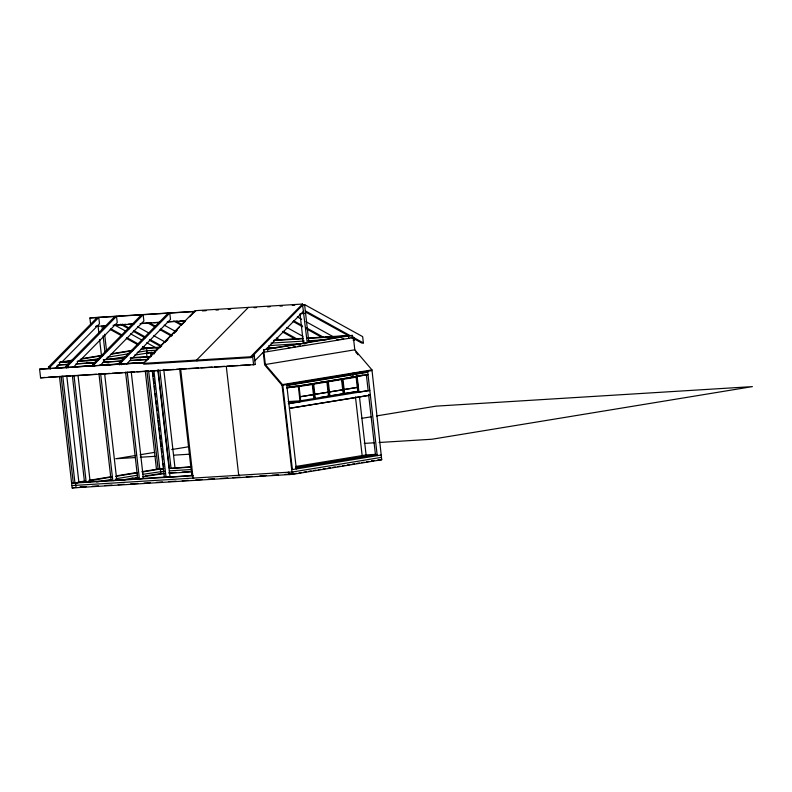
<?xml version="1.0" encoding="UTF-8"?>
<svg xmlns="http://www.w3.org/2000/svg" width="792" height="792" viewBox="0 0 792 792"><rect width="100%" height="100%" fill="white"/><g stroke="black" fill="none" stroke-linecap="round" stroke-linejoin="round"><path stroke-width="1.19" d="M353.42 337.61L354.806 349.817L371.973 369.904L282.497 384.605L282.081 385.328L291.961 472.072L381.447 457.37M59.449 376.299L72.171 487.951L292.941 474.319L381.714 459.736L371.973 369.904M97.119 317.602L48.352 367.201L50.005 367.102L98.782 317.503L99.505 323.789L61.796 362.132L59.548 362.498L59.746 364.221L55.648 368.389M66.34 368.161L66.102 366.072L114.87 316.473M67.766 365.963L116.533 316.364L117.246 322.651L79.546 361.003L77.299 361.37L77.497 363.082L73.399 367.25M92.961 366.518L92.723 364.429L141.491 314.83M92.723 364.429L94.377 364.33L143.154 314.721L143.877 321.007L106.168 359.36L103.92 359.726L104.118 361.439L100.02 365.607M119.592 364.874L119.354 362.786L168.122 313.187M119.354 362.786L120.998 362.687L169.785 313.078L170.498 319.364L132.799 357.717L130.551 358.083L130.739 359.796L126.651 363.964M363.38 342.926L352.648 337.006L350.985 337.105L361.716 343.025L363.38 342.926L362.667 336.64L304.593 304.583L302.91 304.861L251.054 357.588L143.738 364.211L143.303 363.399L195.139 310.682L302.475 304.049L307.227 342.718L266.122 349.064M145.975 361.162L179.348 327.225M181.061 325.482L185.338 321.136M189.615 316.78L194.743 311.563M166.201 341.362L167.924 339.61M173.973 333.452L177.428 329.937M248.391 307.395L196.555 360.113L196.99 360.924M143.303 363.399L250.619 356.776L302.475 304.049M254.856 360.746L263.875 351.579L263.677 349.866L352.45 335.283L352.727 337.649M265.924 349.5L303.623 311.147M287.674 387.328L298.376 386.664L356.826 377.081M90.644 324.522L89.912 318.008L91.595 317.74L195.02 311.355M305.583 313.266L300.99 313.721M59.855 362.281L72.616 360.152M82.229 358.568L101.435 355.42L99.634 339.61M111.523 353.757L133.125 350.212M144.698 348.312L142.728 348.638L160.073 347.569M142.283 347.173L144.421 348.361L148.332 347.886M65.706 361.716L72.904 360.499M80.101 359.32L102.91 355.568M110.603 354.311L132.205 350.757M140.61 349.381L146.609 348.391L147.154 353.123L155.044 352.638M86.496 360.677L99.782 358.499M107.029 357.301L128.769 353.737M137.224 352.351L146.886 350.757L156.717 350.153M254.123 354.46L255.272 364.429L253.588 364.706L40.59 377.853L39.6 369.171L144.708 362.518M58.469 367.696L57.767 367.805L57.45 365.053M110.92 359.073L126.621 356.499M134.521 355.143L149.124 352.806M107.375 365.221L109.791 364.825M40.59 377.853L44.738 377.418M282.467 331.967L295.297 339.045L299.208 338.57M306.95 329.135L321.918 337.402L325.829 336.927M271.032 347.46L267.092 348.104L278.21 347.421M308.623 342.085L344.639 336.174M288.149 347.856L290.565 347.46M292.981 347.064L295.396 346.668M297.812 346.272L300.227 345.876M302.643 345.48L305.059 345.084M336.452 339.926L338.867 339.53M341.283 339.134L343.698 338.738M371.567 370.636L282.081 385.328L264.677 364.963L263.241 352.351L263.944 352.232M353.737 340.372L354.43 340.253L354.123 337.491L263.241 352.351M254.291 355.747L252.599 356.024L253.588 364.706M354.806 349.817L265.33 364.508L263.677 349.866M286.565 385.189L363.865 372.497M286.833 385.546L367.745 372.26L353.994 373.111M288.05 387.357L290.466 386.961M355.677 376.25L358.093 375.853M360.508 375.457L362.924 375.062M286.645 387.823L296.307 386.229M349.44 377.507L351.856 377.111M355.479 376.517L368.013 374.626L287.1 387.912M353.915 377.319L356.836 377.071M320.671 397.465L358.449 391.268L299.99 400.861L288.1 401.593M136.392 455.36L115.681 458.756L135.373 457.538M140.045 454.757L154.668 452.351M171.725 449.549L188.783 446.747M361.776 418.344L371.527 416.74M376.398 415.939L436.095 406.138L752.4 386.615L431.987 439.233L379.061 442.5M79.19 481.972L85.229 480.982M88.843 480.388L111.791 476.616M116.622 475.824L137.155 472.458M141.986 471.666L159.43 468.795M66.736 375.646L78.893 482.368L74.963 483.011L62.776 376.091M145.292 371.151L156.479 469.28L163.736 468.428M85.486 481.338L75.517 482.971L76.052 487.704M90.318 480.546L110.84 477.17M115.672 476.378L137.412 472.814M142.243 472.012L163.31 468.557M191.615 466.706L171.032 468.379L159.915 370.765M96.624 481.922L99.04 481.526M101.455 481.13L111.118 479.536M115.949 478.744L137.679 475.17M142.51 474.378L164.32 471.181M72.171 487.951L74.596 487.545M130.541 478.358L132.977 477.962M135.412 477.556L137.838 477.16M145.134 475.962L162.895 473.25M82.398 486.664L79.982 487.06L86.14 486.684M121.047 480.318L137.957 477.536M142.788 476.744L164.597 473.547M193.792 478.061L193.09 478.17L180.635 368.884M239.412 475.24L238.719 475.358L226.354 366.894M295.733 466.498L366.092 454.945L375.774 454.351M295.743 467.676L377.111 454.489L296.198 467.775M381.18 455.004L292.397 469.587L282.784 385.219M288.08 472.309L288.783 472.19L289.05 474.557L292 474.071M294.198 473.715L296.614 473.319M299.029 472.923L301.445 472.527M303.861 472.131L306.266 471.735M308.682 471.339L311.098 470.933M313.513 470.537L315.929 470.141M318.344 469.745L320.76 469.349M323.176 468.953L325.591 468.557M328.007 468.161L330.422 467.765M332.838 467.369L335.254 466.973M337.669 466.577L340.085 466.181M342.5 465.785L344.916 465.389M347.332 464.983L349.747 464.587M352.163 464.191L354.578 463.795M356.994 463.399L359.41 463.003M361.825 462.607L364.241 462.211M366.656 461.815L369.072 461.419M371.488 461.023L373.903 460.627L371.587 460.766M292.357 386.447L298.307 386.08L356.766 376.487L358.568 392.258M331.007 380.972L333.412 380.576M335.818 380.18L338.224 379.784L335.808 379.932M288.347 403.603L298.435 401.95M358.024 392.179L369.805 390.406L288.892 403.682M290.189 408.127L370.349 395.139L289.436 408.415M202.405 310.9L206.098 310.672M215.949 310.058L218.414 309.91M228.254 309.296L230.72 309.147M254.113 307.702L256.578 307.553M267.656 306.87L270.122 306.712M279.972 306.108L282.437 305.959M292.288 305.346L294.743 305.197M302.128 304.742L304.593 304.583L308.91 342.441M89.912 318.008L195.575 311.484M96.188 326.185L98.594 326.037M106.138 325.571L103.673 325.73L103.95 328.155M115.979 324.967L125.819 324.354M128.274 324.205L133.195 323.898M141.808 323.374L151.648 322.76M154.103 322.611L159.024 322.304M167.637 321.78L177.477 321.166M179.933 321.017L184.853 320.71M95.703 326.393L106.91 325.7M113.058 325.314L133.967 324.027M140.115 323.651L159.796 322.433M167.181 321.978L185.625 320.839M146.668 347.985L160.152 347.153M274.111 340.124L294.921 338.837M298.594 338.61L303.485 338.313M307.157 338.085L321.849 337.174M325.522 336.947L347.559 335.59M273.785 340.54L303.098 338.738M307.989 338.432L348.52 335.927L348.787 338.293M351.658 337.649L354.123 337.491M271.052 343.094L304.286 341.045M307.979 340.817L326.443 339.679M152.213 352.41L154.47 352.272M352.994 340.015L353.687 339.976M151.638 352.767L154.094 352.618M268.854 345.609L300.802 343.639M61.826 361.954L71.825 361.34M79.16 360.885L98.733 359.677M106.069 359.221L124.413 358.083M132.977 357.558L151.321 356.42M60.133 362.241L61.796 362.132M59.113 362.528L71.369 361.766M77.497 361.39L98.337 360.103M103.237 359.796L124.077 358.509M130.205 358.132L149.817 356.915M140.946 359.439L138.481 359.578L140.946 359.42M59.123 364.874L68.181 364.32M76.626 363.805L95.218 362.647M103.514 362.162L121.899 361.023M130.482 360.489L148.074 359.38M58.687 364.973L68.528 364.37M75.923 363.914L95.624 362.696M103.01 362.241L121.473 361.103M130.096 360.568L147.332 359.499M66.102 366.072L67.746 365.973L68.003 368.062M106.742 364.32L109.118 364.172M66.379 367.28L57.073 367.854L56.866 366.013M73.775 366.825L93.476 365.607M99.624 365.221L120.562 363.934M126.72 363.558L143.956 362.488M39.6 369.171L144.253 362.716M48.431 377.19L58.281 376.586M60.746 376.428L70.597 375.824M73.052 375.675L96.446 374.23M98.911 374.081L109.989 373.388M112.454 373.24L122.305 372.636M124.77 372.478L134.62 371.874M137.075 371.725L148.163 371.032M150.619 370.884L160.469 370.28M162.934 370.121L174.012 369.438M176.477 369.29L186.328 368.676M188.793 368.527L198.644 367.924M201.099 367.765L212.187 367.082M214.642 366.934L224.492 366.32M226.958 366.171L238.036 365.488M240.501 365.34L250.351 364.726M252.816 364.577L255.272 364.429M359.123 372.388L366.379 371.943M349.173 377.616L352.806 377.388M319.948 382.417L326.908 381.992L328.522 396.178M306.336 384.754L312.276 384.387L313.899 398.574M288.753 402.544L300.099 401.851L298.307 386.08M140.293 457.241L155.064 456.331M173.527 455.182L189.526 454.202M364.29 443.411L374.141 442.807M377.131 454.667L375.467 454.766L368.587 394.386M163.736 468.834L160.36 469.042L160.895 473.774M191.248 467.132L169.369 468.488L158.113 369.656M169.25 470.874L191.426 469.507M168.528 472.903L175.913 472.438M182.071 472.062L189.456 471.606M377.833 459.974L381.714 459.736M169.518 473.24L191.694 471.874M77.23 482.467L78.893 482.368M79.448 482.328L85.081 481.982M88.456 481.774L111.523 480.348M115.088 480.13L138.145 478.705M141.709 478.487L164.766 477.061M192.109 475.378L164.399 477.487L152.222 370.567M71.626 483.219L193.525 475.695M71.904 485.585L292.664 471.953L292.941 474.319M92.308 486.298L98.465 485.922M104.623 485.536L112.009 485.08M118.166 484.704L124.334 484.328M130.492 483.942L137.877 483.486M144.035 483.11L150.193 482.724M156.361 482.348L162.518 481.962M168.676 481.585L176.062 481.13M182.219 480.754L188.387 480.368M195.773 479.912L201.93 479.536M208.088 479.15L214.246 478.774M220.414 478.398L227.799 477.932M232.729 477.635L240.115 477.18M246.272 476.794L252.44 476.418M259.825 475.962L265.983 475.576M272.141 475.2L278.309 474.824M284.873 474.418L291.822 473.982M305.316 310.87L350.212 335.65L348.539 335.758L305.781 312.157M297.327 316.919L301.623 319.285M305.93 321.661L333.887 337.095M293.654 320.78L302.207 325.492M306.484 327.858L323.582 337.293M293.06 321.473L302.673 326.779M286.833 327.462L302.96 336.362M283.061 331.274L296.96 338.936M276.339 338.006L280.635 340.382M176.458 321.453L181.804 324.403M173.725 320.968L181.21 325.096M164.201 325.136L176.032 331.66M148.767 322.502L155.183 326.047M160.529 328.997L172.28 335.481M147.104 322.611L154.589 326.74M159.935 329.69L171.686 336.174M137.57 326.779L149.401 333.303M153.707 335.679L165.538 342.213M122.136 324.146L129.621 328.274M133.898 330.64L145.659 337.125M149.935 339.491L161.697 345.975M120.473 324.255L129.027 328.967M133.304 331.333L145.065 337.818M149.341 340.184L161.103 346.668M114.444 324.908L126.274 331.432M130.581 333.808L142.411 340.342M146.708 342.708L156.39 348.054M110.801 328.779L122.562 335.273M126.839 337.63L138.6 344.124M142.877 346.48L146.084 348.252M110.207 329.472L121.968 335.966M126.245 338.323L138.006 344.817M151.153 352.074L154.371 353.856M355.707 352.074L358.033 354.796M264.518 363.568L282.497 384.605M250.619 356.776L251.054 357.588M267.607 349.223L267.874 351.589M367.627 371.28L377.24 455.657M366.35 374.725L368.171 390.703M357.103 376.121L358.905 391.882M359.459 396.733L366.201 455.935M356.133 377.19L357.746 391.377M352.767 373.18L353.034 375.547M355.459 396.851L362.152 455.588M344.579 393.545L342.956 379.348L341.56 379.576L343.174 393.772M342.263 379.467L343.877 393.654M328.314 381.754L329.927 395.95M327.611 381.873L329.225 396.059M313.682 384.16L315.305 398.346M312.979 384.268L314.602 398.465M300.019 313.78L303.336 342.956M299.079 386.555L300.693 400.742M286.714 384.565L296.327 468.943M179.675 368.874L191.862 475.794M163.766 369.418L174.973 467.735M157.905 370.587L170.003 476.744L166.063 477.388L153.886 370.468M150.579 352.905L150.995 356.598M152.816 372.567L153.232 376.259M153.519 378.715L154.074 383.635M154.361 386.09L154.777 389.773M155.192 393.466L155.618 397.148M156.034 400.841L156.46 404.524M156.737 406.979L157.153 410.672M157.578 414.355L157.994 418.047M158.281 420.502L158.836 425.413M159.113 427.878L159.538 431.561M159.954 435.244L160.38 438.936M160.657 441.392L161.221 446.312M161.499 448.767L161.915 452.45M162.34 456.142L162.756 459.825M163.182 463.518L163.597 467.201M146.599 353.163L146.975 356.469M148.629 370.943L159.806 469.072M146.956 371.052L158.143 469.181M131.284 372.23L143.372 478.388L139.441 479.031L127.255 372.111M125.591 372.21L137.778 479.13M120.998 362.687L121.255 364.775M104.643 334.234L106.583 351.252M101.99 325.997L102.406 329.65M103.099 335.729L104.9 351.529M104.653 373.873L116.751 480.031L112.82 480.675L100.633 373.755M98.109 326.245L98.941 333.531M98.97 373.854L111.147 480.774M94.377 364.33L94.624 366.419M78.032 375.517L90.12 481.675L86.189 482.318L74.012 375.398M72.349 375.497L84.526 482.417M61.113 376.19L73.29 483.11M50.005 367.102L50.252 369.191M312.751 394.683L299.544 396.851L313.444 394.634L312.751 394.683M327.383 392.278L314.157 394.446L328.076 392.238L327.383 392.278M342.025 389.872L328.779 392.05L342.728 389.832L342.025 389.872M356.608 387.476L343.431 389.644L357.301 387.437L356.608 387.476M89.328 362.637L86.863 362.776L89.318 362.607"/></g></svg>
